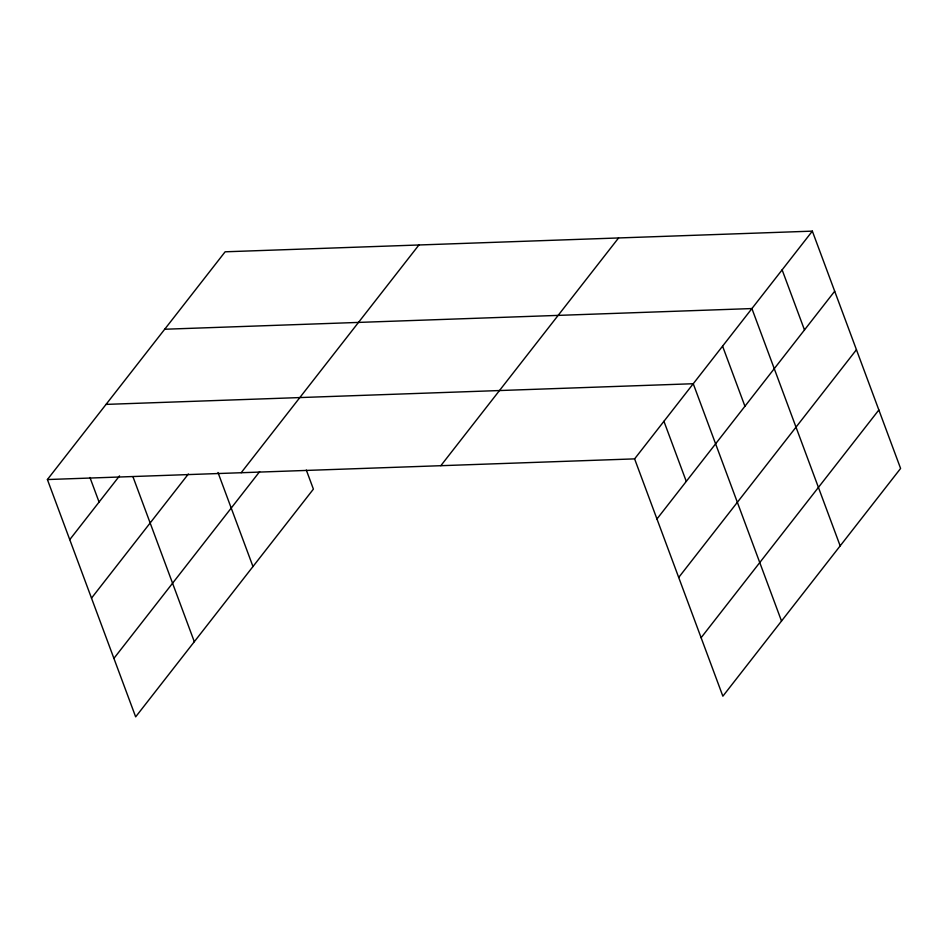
<?xml version="1.0" encoding="UTF-8"?>
<svg xmlns="http://www.w3.org/2000/svg" width="948" height="948" viewBox="0 0 948 948"><rect width="100%" height="100%" fill="white"/><g stroke="black" fill="none" stroke-linecap="round" stroke-linejoin="round"><path stroke-width="1.42" d="M306.322 470.078L313.397 489.121L135.659 716.866L47.4 479.546L225.138 251.801L812.341 231.134L900.6 468.454L722.862 696.199L634.603 458.879L812.341 231.134M69.749 539.649L119.519 475.884M91.506 598.129L188.368 474.012M241.171 472.732L418.921 244.987M113.914 658.386L259.657 471.63M440.82 465.705L618.57 237.96M656.952 518.983L834.69 291.237M678.697 577.462L856.447 349.717M701.105 637.72L878.855 409.974M164.715 329.24L751.906 308.562L840.165 545.882M106.058 404.393L693.249 383.727L781.508 621.035M47.4 479.546L634.603 458.879M782.124 269.848L804.485 329.951M722.577 346.15L744.938 406.254M663.932 421.303L686.281 481.406M217.981 472.471L252.974 566.549M132.957 476.737L194.316 641.713M89.942 477.484L99.078 502.073"/></g></svg>
